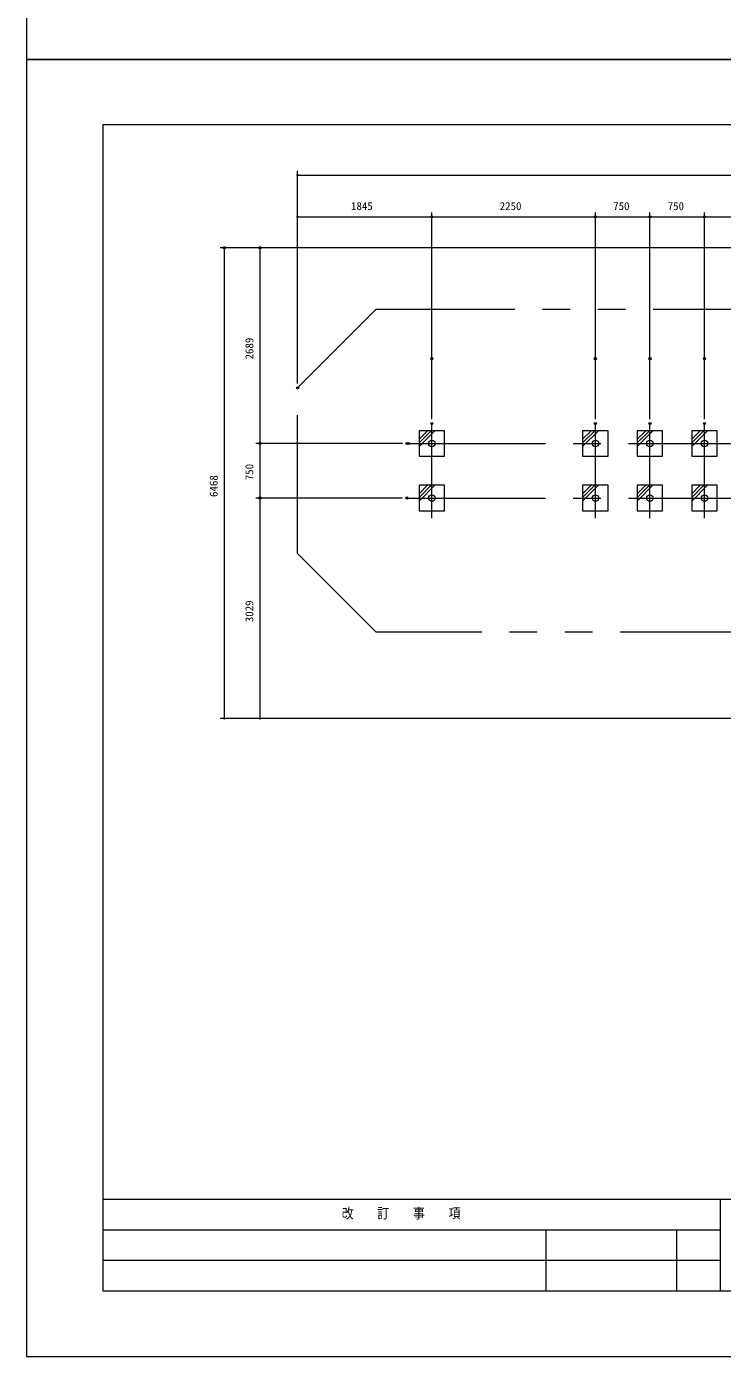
# Model space of a CAD drawing. Units: millimetres on the paper, scale 1:60. Extents: x 0 to 420, y -297 to 594.
# Drawn here: x 0 to 159.5, y -297 to 7.5 of the extents above; entities that cross this region are included whole.
import ezdxf
from ezdxf.enums import TextEntityAlignment as Align

# ---------------------------------------------------------------- set-up
doc = ezdxf.new("R2010")
doc.units = ezdxf.units.MM
doc.header["$PDMODE"] = 32
doc.header["$PDSIZE"] = 0.5
doc.linetypes.add('USER1', pattern=[63.5, 31.75, -6.35, 6.35, -6.35, 6.35, -6.35])
doc.linetypes.add('USER3', pattern=[50.8, 31.75, -6.35, 6.35, -6.35])
doc.layers.add('DEFPOINTS_2', color=7, linetype='Continuous', lineweight=9)
doc.layers.add('LY_3', color=7, linetype='Continuous', lineweight=9)
doc.styles.add('ＭＳ ゴシック', font='')
doc.styles.get('ＭＳ ゴシック').set_extended_font_data('MS Gothic')

# ---------------------------------------------------------------- blocks, each defined once
blk = doc.blocks.new('-001-_DOTSMALL')
at = {"color": 7, "linetype": 'Continuous', "lineweight": 9}
blk.add_circle((0, 0), 0.0625, dxfattribs=at)
blk.add_circle((0, 0), 0.0625, dxfattribs=at)

msp = doc.modelspace()

# ---------------------------------------------------------------- linework, layer by layer
at = {"layer": 'DEFPOINTS_2'}
for p, q in [((0, 297), (0, 0)), ((420, 0), (0, 0)), ((0, 0), (0, -297)), ((0, 0), (420, 0)), ((0, -297), (420, -297))]:
    msp.add_line(p, q, dxfattribs=at)
at = {"layer": 'LY_3'}
for p, q in [((402.5, -15), (17.5, -15)), ((17.5, -15), (17.5, -282)), ((89.961, -85.037), (89.961, -90.87)), ((95.795, -85.037), (89.961, -85.037)), ((95.795, -90.87), (95.795, -85.037)), ((127.461, -85.037), (127.461, -90.87)), ((133.295, -85.037), (127.461, -85.037)), ((133.295, -90.87), (133.295, -85.037)), ((139.961, -85.037), (139.961, -90.87)), ((145.795, -85.037), (139.961, -85.037)), ((145.795, -90.87), (145.795, -85.037)), ((152.461, -85.037), (152.461, -90.87)), ((158.295, -85.037), (152.461, -85.037)), ((158.295, -90.87), (158.295, -85.037)), ((89.961, -90.87), (95.795, -90.87)), ((127.461, -90.87), (133.295, -90.87)), ((139.961, -90.87), (145.795, -90.87)), ((152.461, -90.87), (158.295, -90.87)), ((89.961, -97.537), (89.961, -103.37)), ((95.795, -97.537), (89.961, -97.537)), ((95.795, -103.37), (95.795, -97.537)), ((127.461, -97.537), (127.461, -103.37)), ((133.295, -97.537), (127.461, -97.537)), ((133.295, -103.37), (133.295, -97.537)), ((139.961, -97.537), (139.961, -103.37)), ((145.795, -97.537), (139.961, -97.537)), ((145.795, -103.37), (145.795, -97.537)), ((152.461, -97.537), (152.461, -103.37)), ((158.295, -97.537), (152.461, -97.537)), ((158.295, -103.37), (158.295, -97.537)), ((89.961, -103.37), (95.795, -103.37)), ((127.461, -103.37), (133.295, -103.37)), ((139.961, -103.37), (145.795, -103.37)), ((152.461, -103.37), (158.295, -103.37)), ((17.5, -261), (402.5, -261)), ((159, -261), (159, -282)), ((17.5, -282), (402.5, -282))]:
    msp.add_line(p, q, dxfattribs=at)
at = {"layer": 'LY_3', "lineweight": 18}
for p, q in [((62.135, -74.22), (62.135, -25.504)), ((62.135, -26.504), (357.361, -26.504)), ((62.135, -74.22), (62.135, -35.067)), ((62.135, -36.067), (92.878, -36.067)), ((92.878, -82.37), (92.878, -35.067)), ((92.878, -36.067), (130.378, -36.067)), ((130.378, -82.37), (130.378, -35.067)), ((130.378, -36.067), (142.878, -36.067)), ((142.878, -82.37), (142.878, -35.067)), ((142.878, -36.067), (155.378, -36.067)), ((155.378, -82.37), (155.378, -35.067)), ((155.378, -36.067), (192.878, -36.067)), ((200.136, -43.144), (44.343, -43.144)), ((45.343, -150.941), (45.343, -43.144)), ((200.136, -43.144), (52.525, -43.144)), ((53.525, -87.954), (53.525, -43.144)), ((89.961, -87.007), (91.931, -85.037)), ((89.961, -87.832), (92.756, -85.037)), ((89.961, -88.657), (93.581, -85.037)), ((127.461, -87.007), (129.431, -85.037)), ((127.461, -87.832), (130.256, -85.037)), ((127.461, -88.657), (131.081, -85.037)), ((139.961, -87.007), (141.931, -85.037)), ((139.961, -87.832), (142.756, -85.037)), ((139.961, -88.657), (143.581, -85.037)), ((152.461, -87.007), (154.431, -85.037)), ((152.461, -87.832), (155.256, -85.037)), ((152.461, -88.657), (156.081, -85.037)), ((86.162, -87.954), (52.525, -87.954)), ((53.525, -100.454), (53.525, -87.954)), ((86.162, -100.454), (52.525, -100.454)), ((86.162, -100.454), (52.525, -100.454)), ((53.525, -150.941), (53.525, -100.454)), ((89.961, -99.507), (91.931, -97.537)), ((89.961, -100.332), (92.756, -97.537)), ((89.961, -101.157), (93.581, -97.537)), ((127.461, -99.507), (129.431, -97.537)), ((127.461, -100.332), (130.256, -97.537)), ((127.461, -101.157), (131.081, -97.537)), ((139.961, -99.507), (141.931, -97.537)), ((139.961, -100.332), (142.756, -97.537)), ((139.961, -101.157), (143.581, -97.537)), ((152.461, -99.507), (154.431, -97.537)), ((152.461, -100.332), (155.256, -97.537)), ((152.461, -101.157), (156.081, -97.537)), ((247.998, -150.941), (44.343, -150.941)), ((247.998, -150.941), (52.525, -150.941)), ((17.5, -268), (159, -268)), ((119, -268), (119, -282)), ((149, -268), (149, -282)), ((17.5, -275), (159, -275))]:
    msp.add_line(p, q, dxfattribs=at)
at = {"layer": 'LY_3', "linetype": 'USER1', "lineweight": 18}
for p, q in [((62.135, -75.22), (80.144, -57.211)), ((80.144, -57.211), (187.069, -57.211)), ((62.135, -113.188), (62.135, -75.22)), ((80.144, -131.196), (62.135, -113.188)), ((167.821, -131.196), (80.144, -131.196))]:
    msp.add_line(p, q, dxfattribs=at)
at = {"layer": 'LY_3', "linetype": 'USER3', "lineweight": 18}
for p, q in [((92.878, -105.037), (92.878, -83.37)), ((130.378, -105.037), (130.378, -83.37)), ((142.878, -105.037), (142.878, -83.37)), ((155.378, -105.037), (155.378, -83.37)), ((87.162, -87.954), (277.132, -87.954)), ((87.162, -100.454), (277.132, -100.454))]:
    msp.add_line(p, q, dxfattribs=at)
at = {"layer": 'LY_3'}
for centre in [(92.878, -87.954), (130.378, -87.954), (142.878, -87.954), (155.378, -87.954), (92.878, -100.454), (130.378, -100.454), (142.878, -100.454), (155.378, -100.454)]:
    msp.add_circle(centre, 0.743, dxfattribs=at)
for p in [(92.878, -36.067), (130.378, -36.067), (142.878, -36.067), (155.378, -36.067), (45.343, -43.144), (53.525, -43.144), (92.878, -68.546), (130.378, -68.546), (142.878, -68.546), (155.378, -68.546), (62.135, -75.22), (62.135, -75.22), (92.878, -83.37), (130.378, -83.37), (142.878, -83.37), (155.378, -83.37), (53.525, -87.954), (87.162, -87.954), (87.578, -87.954), (53.525, -100.454), (87.162, -100.454), (87.162, -100.454)]:
    msp.add_point(p, dxfattribs=at)

# ---------------------------------------------------------------- block references
at = {"layer": 'LY_3', "xscale": 2.32, "yscale": 2.32}
for p, rotation in [((62.135, -26.504), 180), ((62.135, -36.067), 180), ((92.878, -36.067), 180), ((130.378, -36.067), 180), ((142.878, -36.067), 180), ((155.378, -36.067), 180), ((45.343, -43.144), 90), ((53.525, -43.144), 90), ((53.525, -87.954), 270), ((53.525, -87.954), 90), ((53.525, -100.454), 90), ((53.525, -100.454), 270), ((45.343, -150.941), 270), ((53.525, -150.941), 270)]:
    msp.add_blockref('-001-_DOTSMALL', p, dxfattribs=dict(at, rotation=rotation))
for p in [(92.878, -36.067), (130.378, -36.067), (142.878, -36.067), (155.378, -36.067)]:
    msp.add_blockref('-001-_DOTSMALL', p, dxfattribs=at)

# ---------------------------------------------------------------- texts
at = {"layer": 'LY_3', "style": 'ＭＳ ゴシック'}
for s, p in [('1845', (74.362, -35.067)), ('2250', (108.446, -35.067)), ('750', (134.458, -35.067)), ('750', (146.958, -35.067))]:
    msp.add_text(s, height=1.833, dxfattribs=at).set_placement(p, align=Align.BOTTOM_LEFT)
for s, p in [('2689', (52.525, -68.715)), ('750', (52.525, -96.373)), ('6468', (44.343, -100.209)), ('3029', (52.525, -128.879))]:
    msp.add_text(s, height=1.833, rotation=90, dxfattribs=at).set_placement(p, align=Align.BOTTOM_LEFT)
at = {"layer": 'LY_3', "style": 'ＭＳ ゴシック', "width": 0.85}
msp.add_text('改\u3000\u3000訂\u3000\u3000事\u3000\u3000項', height=2.346, dxfattribs=at).set_placement((72.25, -266.1), align=Align.BOTTOM_LEFT)

doc.saveas('drawing.dxf')
